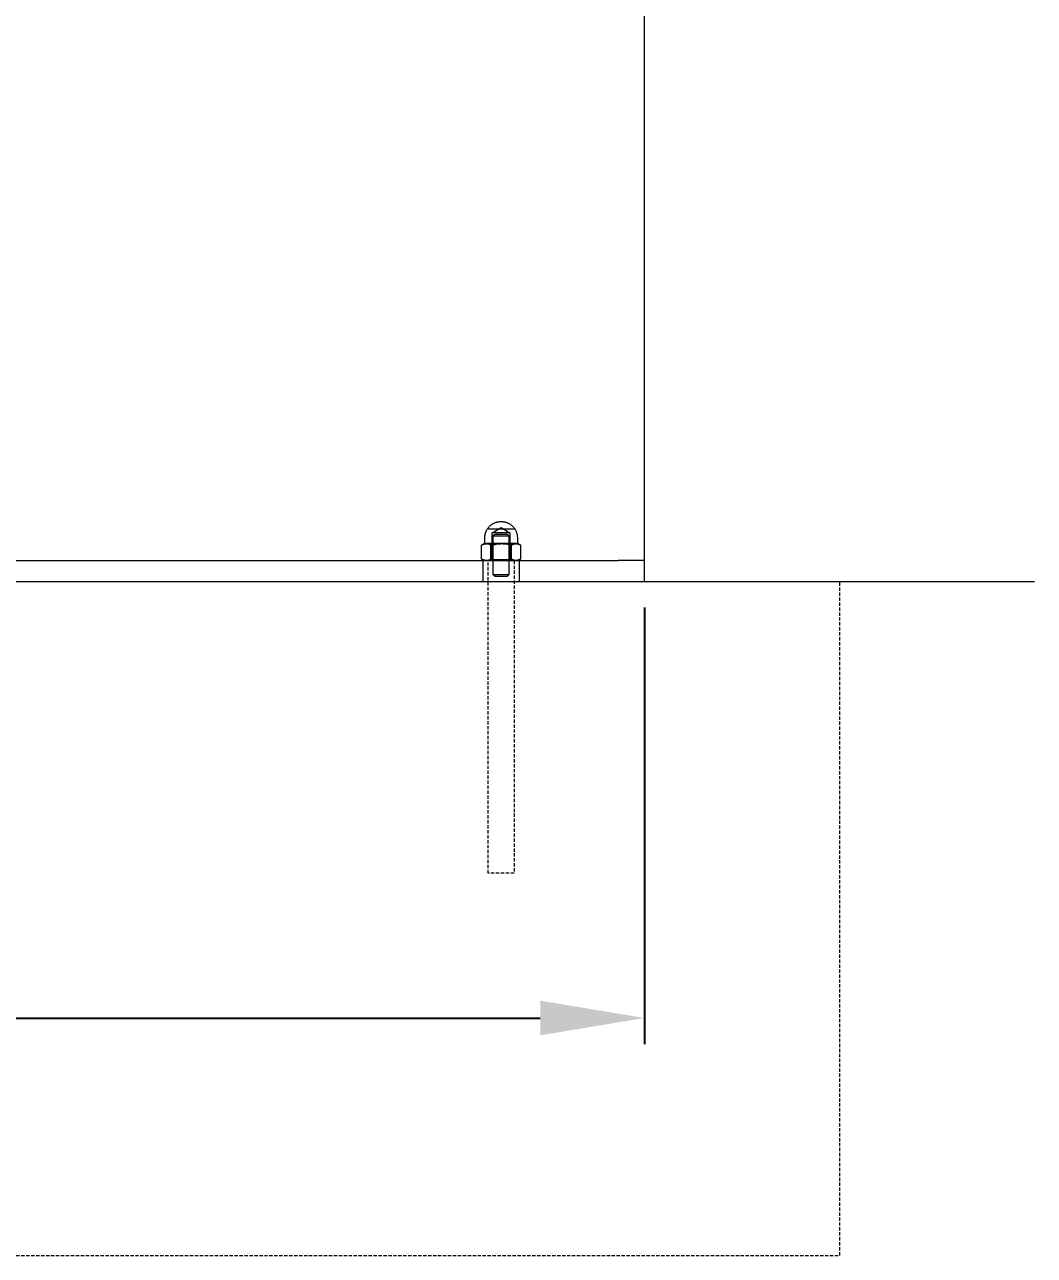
# Model space of a CAD drawing. Header units: millimetres. Extents: x -111 to 4919, y -143 to 3304.
# Drawn here: x 4530.9 to 4918.6, y 2513.7 to 2986.5 of the extents above; entities that cross this region are included whole.
import ezdxf

# ---------------------------------------------------------------- set-up
doc = ezdxf.new("R2010")
doc.units = ezdxf.units.MM
doc.linetypes.add('HIDDEN', pattern=[1.905, 1.27, -0.635])
for name, color, linetype, lineweight in [('ZANO_R', 7, 'Continuous', 0), ('ZANO_R_przerywana', 7, 'HIDDEN', 0), ('ZANO_W', 1, 'Continuous', 0)]:
    doc.layers.add(name, color=color, linetype=linetype, lineweight=lineweight)
doc.styles.add('Arial', font='arial.ttf')
doc.styles.get("Standard").update_dxf_attribs({"font": 'ARIALUNI.TTF'})
doc.dimstyles.new('pl i ang', dxfattribs={"dimtxt": 50, "dimasz": 50, "dimexe": 1.25, "dimexo": 0.625, "dimgap": 10, "dimtad": 1, "dimtoh": 1, "dimtxsty": 'Standard', "dimcen": 2.5, "dimclrd": 1, "dimclre": 1, "dimclrt": 1, "dimadec": 0, "dimazin": 0, "dimtfac": 1, "dimtmove": 0, "dimatfit": 3, "dimfxl": 1, "dimarcsym": 1})

# ---------------------------------------------------------------- blocks, each defined once
blk = doc.blocks.new('*D399')
at = {"layer": 'ZANO_W', "color": 1, "lineweight": -2}
for p, q in [((3344.86, 2762.59), (3344.86, 2594.86)), ((4768.86, 2762.59), (4768.86, 2594.86)), ((3384.86, 2604.86), (4728.86, 2604.86))]:
    blk.add_line(p, q, dxfattribs=at)
at = {"layer": 'ZANO_W', "color": 1}
for points in [[(3384.86, 2611.53), (3384.86, 2598.19), (3344.86, 2604.86)], [(4728.86, 2598.19), (4728.86, 2611.53), (4768.86, 2604.86)]]:
    blk.add_solid(points, dxfattribs=at)
at = {"layer": 'ZANO_W', "color": 1, "insert": (4056.86, 2634.94), "char_height": 40, "attachment_point": 5, "style": 'Arial'}
blk.add_mtext('1424', dxfattribs=at)

msp = doc.modelspace()

# ---------------------------------------------------------------- linework, layer by layer
at = {"layer": 'ZANO_R'}
for p, q in [((4768.86, 2780.59), (4768.86, 3174.59)), ((4709.91, 2794.19), (4710.08, 2794.32)), ((4710.08, 2794.32), (4710.25, 2794.45)), ((4710.25, 2794.45), (4710.43, 2794.57)), ((4710.43, 2794.57), (4710.61, 2794.68)), ((4710.61, 2794.68), (4710.8, 2794.79)), ((4710.8, 2794.79), (4710.98, 2794.89)), ((4710.98, 2794.89), (4711.17, 2794.98)), ((4711.17, 2794.98), (4711.37, 2795.07)), ((4711.37, 2795.07), (4711.57, 2795.15)), ((4711.57, 2795.15), (4711.77, 2795.23)), ((4711.77, 2795.23), (4711.97, 2795.3)), ((4711.97, 2795.3), (4712.17, 2795.36)), ((4712.17, 2795.36), (4712.38, 2795.41)), ((4712.38, 2795.41), (4712.59, 2795.46)), ((4712.59, 2795.46), (4712.8, 2795.5)), ((4712.8, 2795.5), (4713.01, 2795.53)), ((4713.01, 2795.53), (4713.22, 2795.56)), ((4713.22, 2795.56), (4713.43, 2795.57)), ((4713.43, 2795.57), (4713.65, 2795.59)), ((4713.65, 2795.59), (4713.86, 2795.59)), ((4713.86, 2795.59), (4714.07, 2795.59)), ((4714.07, 2795.59), (4714.28, 2795.57)), ((4714.28, 2795.57), (4714.5, 2795.56)), ((4714.5, 2795.56), (4714.71, 2795.53)), ((4714.71, 2795.53), (4714.92, 2795.5)), ((4714.92, 2795.5), (4715.13, 2795.46)), ((4715.13, 2795.46), (4715.34, 2795.41)), ((4715.34, 2795.41), (4715.54, 2795.36)), ((4715.54, 2795.36), (4715.75, 2795.3)), ((4715.75, 2795.3), (4715.95, 2795.23)), ((4715.95, 2795.23), (4716.15, 2795.15)), ((4716.15, 2795.15), (4716.35, 2795.07)), ((4716.35, 2795.07), (4716.54, 2794.98)), ((4716.54, 2794.98), (4716.73, 2794.89)), ((4716.73, 2794.89), (4716.92, 2794.79)), ((4716.92, 2794.79), (4717.11, 2794.68)), ((4717.11, 2794.68), (4717.29, 2794.57)), ((4717.29, 2794.57), (4717.46, 2794.45)), ((4717.46, 2794.45), (4717.63, 2794.32)), ((4717.63, 2794.32), (4717.8, 2794.19)), ((4707.61, 2789.55), (4707.62, 2789.77)), ((4707.61, 2789.34), (4707.61, 2789.55)), ((4707.62, 2789.77), (4707.64, 2789.98)), ((4707.64, 2789.98), (4707.67, 2790.19)), ((4707.67, 2790.19), (4707.7, 2790.4)), ((4707.7, 2790.4), (4707.74, 2790.61)), ((4707.74, 2790.61), (4707.79, 2790.82)), ((4707.79, 2790.82), (4707.84, 2791.03)), ((4707.84, 2791.03), (4707.9, 2791.23)), ((4707.9, 2791.23), (4707.97, 2791.43)), ((4707.97, 2791.43), (4708.04, 2791.63)), ((4708.04, 2791.63), (4708.13, 2791.83)), ((4708.13, 2791.83), (4708.21, 2792.02)), ((4708.21, 2792.02), (4708.31, 2792.21)), ((4708.31, 2792.21), (4708.41, 2792.4)), ((4708.41, 2792.4), (4708.52, 2792.59)), ((4708.52, 2792.59), (4708.63, 2792.77)), ((4708.63, 2792.77), (4708.75, 2792.94)), ((4708.75, 2792.94), (4708.88, 2793.12)), ((4708.86, 2792.76), (4708.86, 2792.76)), ((4708.86, 2792.76), (4708.86, 2792.76)), ((4708.86, 2792.76), (4708.86, 2792.76)), ((4708.86, 2792.76), (4708.86, 2792.76)), ((4708.86, 2792.76), (4708.86, 2792.76)), ((4708.86, 2792.76), (4708.86, 2792.76)), ((4708.86, 2792.76), (4708.86, 2792.76)), ((4708.86, 2792.76), (4708.88, 2792.76)), ((4708.88, 2793.12), (4709.01, 2793.28)), ((4708.88, 2792.76), (4708.96, 2792.76)), ((4708.96, 2792.76), (4718.86, 2792.76)), ((4709.01, 2793.28), (4709.15, 2793.45)), ((4709.15, 2793.45), (4709.29, 2793.6)), ((4709.29, 2793.6), (4709.44, 2793.76)), ((4709.44, 2793.76), (4709.59, 2793.91)), ((4709.59, 2793.91), (4709.75, 2794.05)), ((4709.75, 2794.05), (4709.91, 2794.19)), ((4710.46, 2791.19), (4713.86, 2793.23)), ((4710.98, 2791.19), (4710.46, 2791.19)), ((4710.46, 2781.03), (4710.46, 2791.19)), ((4711.41, 2790.59), (4710.86, 2790.04)), ((4710.86, 2790.03), (4710.86, 2790.03)), ((4710.86, 2790.03), (4710.86, 2790.03)), ((4710.86, 2790.03), (4710.86, 2790.03)), ((4710.86, 2790.03), (4710.86, 2790.03)), ((4710.86, 2790.03), (4710.86, 2790.03)), ((4710.86, 2790.03), (4710.87, 2790.03)), ((4710.86, 2775.14), (4710.86, 2790.03)), ((4710.87, 2790.03), (4710.91, 2790.03)), ((4710.91, 2790.03), (4711.09, 2790.03)), ((4717.26, 2791.19), (4710.98, 2791.19)), ((4711.09, 2790.03), (4711.74, 2790.03)), ((4712.13, 2790.59), (4711.41, 2790.59)), ((4711.74, 2790.03), (4716.86, 2790.03)), ((4716.3, 2790.59), (4712.13, 2790.59)), ((4713.86, 2793.23), (4717.26, 2791.19)), ((4716.3, 2790.59), (4716.86, 2790.04)), ((4716.86, 2790.03), (4716.86, 2775.14)), ((4717.26, 2791.19), (4717.26, 2781.03)), ((4717.26, 2791.19), (4717.26, 2791.19)), ((4717.8, 2794.19), (4717.97, 2794.05)), ((4717.97, 2794.05), (4718.12, 2793.91)), ((4718.12, 2793.91), (4718.28, 2793.76)), ((4718.28, 2793.76), (4718.43, 2793.6)), ((4718.43, 2793.6), (4718.57, 2793.45)), ((4718.57, 2793.45), (4718.71, 2793.28)), ((4718.71, 2793.28), (4718.84, 2793.12)), ((4718.84, 2793.12), (4718.96, 2792.94)), ((4718.96, 2792.94), (4719.08, 2792.77)), ((4719.08, 2792.77), (4719.2, 2792.59)), ((4719.2, 2792.59), (4719.31, 2792.4)), ((4719.31, 2792.4), (4719.41, 2792.21)), ((4719.41, 2792.21), (4719.5, 2792.02)), ((4719.5, 2792.02), (4719.59, 2791.83)), ((4719.59, 2791.83), (4719.67, 2791.63)), ((4719.67, 2791.63), (4719.75, 2791.43)), ((4719.75, 2791.43), (4719.82, 2791.23)), ((4719.82, 2791.23), (4719.88, 2791.03)), ((4719.88, 2791.03), (4719.93, 2790.82)), ((4719.93, 2790.82), (4719.98, 2790.61)), ((4719.98, 2790.61), (4720.02, 2790.4)), ((4720.02, 2790.4), (4720.05, 2790.19)), ((4720.05, 2790.19), (4720.08, 2789.98)), ((4720.08, 2789.98), (4720.09, 2789.77)), ((4720.09, 2789.77), (4720.1, 2789.55)), ((4720.1, 2789.55), (4720.11, 2789.34)), ((4706.52, 2786.6), (4706.36, 2786.51)), ((4706.36, 2786.51), (4706.48, 2786.58)), ((4706.36, 2781.17), (4706.36, 2786.51)), ((4706.48, 2786.58), (4706.61, 2786.64)), ((4706.52, 2786.6), (4707.36, 2787.09)), ((4706.66, 2786.69), (4706.57, 2786.64)), ((4706.61, 2786.64), (4706.73, 2786.7)), ((4706.76, 2786.74), (4706.66, 2786.69)), ((4706.73, 2786.7), (4706.86, 2786.76)), ((4706.85, 2786.78), (4706.76, 2786.74)), ((4706.94, 2786.83), (4706.85, 2786.78)), ((4706.86, 2786.76), (4706.99, 2786.81)), ((4707.04, 2786.87), (4706.94, 2786.83)), ((4706.99, 2786.81), (4707.12, 2786.86)), ((4707.14, 2786.91), (4707.04, 2786.87)), ((4707.12, 2786.86), (4707.26, 2786.9)), ((4707.24, 2786.94), (4707.14, 2786.91)), ((4707.34, 2786.97), (4707.24, 2786.94)), ((4707.26, 2786.9), (4707.39, 2786.94)), ((4707.44, 2787), (4707.34, 2786.97)), ((4708.28, 2787.09), (4707.36, 2787.09)), ((4707.39, 2786.94), (4707.53, 2786.98)), ((4707.54, 2787.02), (4707.44, 2787)), ((4707.5, 2787.09), (4707.51, 2787.09)), ((4707.5, 2787.09), (4707.5, 2787.09)), ((4707.5, 2787.09), (4707.51, 2787.09)), ((4707.51, 2787.09), (4707.51, 2787.09)), ((4707.51, 2787.09), (4707.51, 2787.09)), ((4707.51, 2787.09), (4707.51, 2787.09)), ((4707.51, 2787.09), (4707.52, 2787.09)), ((4707.51, 2787.09), (4707.51, 2787.09)), ((4707.51, 2787.09), (4707.51, 2787.09)), ((4707.51, 2787.09), (4707.52, 2787.09)), ((4707.52, 2787.09), (4707.53, 2787.1)), ((4707.52, 2787.09), (4707.53, 2787.1)), ((4707.52, 2787.09), (4707.52, 2787.09)), ((4707.52, 2787.09), (4707.52, 2787.09)), ((4707.52, 2787.09), (4707.52, 2787.09)), ((4707.53, 2787.1), (4707.53, 2787.1)), ((4707.53, 2787.1), (4707.53, 2787.1)), ((4707.53, 2787.1), (4707.53, 2787.1)), ((4707.53, 2787.1), (4707.53, 2787.1)), ((4707.53, 2787.1), (4707.54, 2787.1)), ((4707.53, 2786.98), (4707.67, 2787.01)), ((4707.54, 2787.1), (4707.55, 2787.11)), ((4707.54, 2787.1), (4707.54, 2787.1)), ((4707.54, 2787.1), (4707.54, 2787.1)), ((4707.64, 2787.04), (4707.54, 2787.02)), ((4707.55, 2787.11), (4707.55, 2787.11)), ((4707.55, 2787.11), (4707.55, 2787.11)), ((4707.55, 2787.11), (4707.56, 2787.11)), ((4707.56, 2787.11), (4707.56, 2787.12)), ((4707.56, 2787.12), (4707.57, 2787.12)), ((4707.56, 2787.11), (4707.56, 2787.11)), ((4707.57, 2787.12), (4707.58, 2787.13)), ((4707.57, 2787.12), (4707.57, 2787.12)), ((4707.57, 2787.12), (4707.57, 2787.12)), ((4707.58, 2787.13), (4707.58, 2787.14)), ((4707.58, 2787.14), (4707.59, 2787.14)), ((4707.58, 2787.13), (4707.58, 2787.13)), ((4707.58, 2787.13), (4707.58, 2787.13)), ((4707.59, 2787.14), (4707.59, 2787.15)), ((4707.59, 2787.15), (4707.59, 2787.15)), ((4707.59, 2787.15), (4707.6, 2787.15)), ((4707.59, 2787.14), (4707.59, 2787.14)), ((4707.6, 2787.17), (4707.6, 2787.18)), ((4707.6, 2787.18), (4707.61, 2787.18)), ((4707.6, 2787.16), (4707.6, 2787.17)), ((4707.6, 2787.17), (4707.6, 2787.17)), ((4707.6, 2787.17), (4707.6, 2787.17)), ((4707.6, 2787.15), (4707.6, 2787.16)), ((4707.6, 2787.16), (4707.6, 2787.16)), ((4707.61, 2787.21), (4707.61, 2789.34)), ((4707.61, 2787.2), (4707.61, 2787.21)), ((4707.61, 2787.19), (4707.61, 2787.2)), ((4707.61, 2787.2), (4707.61, 2787.2)), ((4707.61, 2787.2), (4707.61, 2787.2)), ((4707.61, 2787.18), (4707.61, 2787.19)), ((4707.61, 2787.19), (4707.61, 2787.19)), ((4707.61, 2787.18), (4707.61, 2787.18)), ((4707.75, 2787.06), (4707.64, 2787.04)), ((4707.67, 2787.01), (4707.8, 2787.03)), ((4707.85, 2787.07), (4707.75, 2787.06)), ((4707.8, 2787.03), (4707.94, 2787.05)), ((4707.95, 2787.08), (4707.85, 2787.07)), ((4707.94, 2787.05), (4708.08, 2787.07)), ((4708.06, 2787.09), (4707.95, 2787.08)), ((4708.08, 2787.07), (4708.22, 2787.08)), ((4708.27, 2787.08), (4708.16, 2787.09)), ((4708.22, 2787.08), (4708.36, 2787.09)), ((4708.24, 2787.09), (4708.31, 2787.09)), ((4708.38, 2787.07), (4708.27, 2787.08)), ((4708.36, 2787.09), (4708.5, 2787.08)), ((4708.49, 2787.05), (4708.38, 2787.07)), ((4708.42, 2787.09), (4708.49, 2787.09)), ((4714.01, 2787.09), (4708.45, 2787.09)), ((4708.6, 2787.03), (4708.49, 2787.05)), ((4708.5, 2787.08), (4708.64, 2787.07)), ((4708.72, 2787.01), (4708.6, 2787.03)), ((4708.64, 2787.07), (4708.78, 2787.05)), ((4708.83, 2786.98), (4708.72, 2787.01)), ((4708.78, 2787.05), (4708.92, 2787.03)), ((4708.93, 2786.95), (4708.83, 2786.98)), ((4708.92, 2787.03), (4709.06, 2787.01)), ((4709.04, 2786.91), (4708.93, 2786.95)), ((4709.15, 2786.87), (4709.04, 2786.91)), ((4709.06, 2787.01), (4709.2, 2786.98)), ((4709.25, 2786.83), (4709.15, 2786.87)), ((4709.2, 2786.98), (4709.33, 2786.94)), ((4709.36, 2786.79), (4709.25, 2786.83)), ((4709.33, 2786.94), (4709.47, 2786.91)), ((4709.46, 2786.74), (4709.36, 2786.79)), ((4709.56, 2786.69), (4709.46, 2786.74)), ((4709.47, 2786.91), (4709.6, 2786.86)), ((4709.66, 2786.63), (4709.56, 2786.69)), ((4709.6, 2786.86), (4709.74, 2786.81)), ((4709.75, 2786.57), (4709.66, 2786.63)), ((4709.74, 2786.81), (4709.87, 2786.76)), ((4709.85, 2786.51), (4709.75, 2786.57)), ((4710.29, 2786.63), (4709.85, 2786.51)), ((4709.85, 2786.51), (4709.85, 2781.17)), ((4709.87, 2786.76), (4709.99, 2786.7)), ((4709.99, 2786.7), (4710.12, 2786.64)), ((4710.12, 2786.64), (4710.25, 2786.58)), ((4710.25, 2786.58), (4710.37, 2786.51)), ((4710.73, 2786.74), (4710.29, 2786.63)), ((4710.37, 2786.51), (4710.77, 2786.63)), ((4710.37, 2781.17), (4710.37, 2786.51)), ((4711.17, 2786.84), (4710.73, 2786.74)), ((4710.77, 2786.63), (4711.18, 2786.73)), ((4711.62, 2786.92), (4711.17, 2786.84)), ((4711.18, 2786.73), (4711.6, 2786.82)), ((4711.6, 2786.82), (4712.01, 2786.9)), ((4712.07, 2786.98), (4711.62, 2786.92)), ((4712.01, 2786.9), (4712.43, 2786.96)), ((4712.52, 2787.03), (4712.07, 2786.98)), ((4712.43, 2786.96), (4712.85, 2787.01)), ((4712.98, 2787.07), (4712.52, 2787.03)), ((4712.85, 2787.01), (4713.27, 2787.05)), ((4713.43, 2787.09), (4712.98, 2787.07)), ((4713.27, 2787.05), (4713.7, 2787.08)), ((4713.7, 2787.08), (4714.12, 2787.09)), ((4714.22, 2787.07), (4713.76, 2787.09)), ((4714.12, 2787.09), (4714.54, 2787.08)), ((4714.67, 2787.03), (4714.22, 2787.07)), ((4714.25, 2787.09), (4714.36, 2787.09)), ((4719.56, 2787.09), (4714.28, 2787.09)), ((4714.54, 2787.08), (4714.96, 2787.05)), ((4715.12, 2786.98), (4714.67, 2787.03)), ((4714.96, 2787.05), (4715.38, 2787.01)), ((4715.57, 2786.92), (4715.12, 2786.98)), ((4715.38, 2787.01), (4715.8, 2786.96)), ((4716.02, 2786.84), (4715.57, 2786.92)), ((4715.8, 2786.96), (4716.22, 2786.9)), ((4716.47, 2786.74), (4716.02, 2786.84)), ((4716.22, 2786.9), (4716.64, 2786.82)), ((4716.91, 2786.63), (4716.47, 2786.74)), ((4716.64, 2786.82), (4717.05, 2786.73)), ((4717.35, 2786.51), (4716.91, 2786.63)), ((4717.05, 2786.73), (4717.46, 2786.63)), ((4717.47, 2786.58), (4717.35, 2786.51)), ((4717.35, 2781.17), (4717.35, 2786.51)), ((4717.46, 2786.63), (4717.87, 2786.51)), ((4717.6, 2786.65), (4717.47, 2786.58)), ((4717.73, 2786.71), (4717.6, 2786.65)), ((4717.87, 2786.77), (4717.73, 2786.71)), ((4718, 2786.82), (4717.87, 2786.77)), ((4717.87, 2786.51), (4717.96, 2786.57)), ((4717.87, 2781.17), (4717.87, 2786.51)), ((4717.96, 2786.57), (4718.05, 2786.63)), ((4718.14, 2786.87), (4718, 2786.82)), ((4718.05, 2786.63), (4718.15, 2786.68)), ((4718.28, 2786.91), (4718.14, 2786.87)), ((4718.15, 2786.68), (4718.24, 2786.73)), ((4718.24, 2786.73), (4718.34, 2786.78)), ((4718.41, 2786.95), (4718.28, 2786.91)), ((4718.34, 2786.78), (4718.44, 2786.83)), ((4718.56, 2786.99), (4718.41, 2786.95)), ((4718.44, 2786.83), (4718.54, 2786.87)), ((4718.54, 2786.87), (4718.65, 2786.9)), ((4718.7, 2787.02), (4718.56, 2786.99)), ((4718.65, 2786.9), (4718.75, 2786.94)), ((4718.84, 2787.04), (4718.7, 2787.02)), ((4718.75, 2786.94), (4718.86, 2786.97)), ((4718.98, 2787.06), (4718.84, 2787.04)), ((4718.86, 2786.97), (4718.96, 2787)), ((4718.96, 2787), (4719.07, 2787.02)), ((4719.13, 2787.08), (4718.98, 2787.06)), ((4719.07, 2787.02), (4719.18, 2787.04)), ((4719.27, 2787.09), (4719.13, 2787.08)), ((4719.18, 2787.04), (4719.29, 2787.06)), ((4719.29, 2787.06), (4719.39, 2787.07)), ((4719.39, 2787.07), (4719.5, 2787.08)), ((4719.58, 2787.08), (4719.43, 2787.09)), ((4719.5, 2787.08), (4719.61, 2787.09)), ((4719.72, 2787.06), (4719.58, 2787.08)), ((4719.61, 2787.09), (4719.72, 2787.08)), ((4720.19, 2787.09), (4719.66, 2787.09)), ((4719.72, 2787.08), (4719.83, 2787.07)), ((4719.87, 2787.04), (4719.72, 2787.06)), ((4719.83, 2787.07), (4719.94, 2787.06)), ((4720.01, 2787.02), (4719.87, 2787.04)), ((4719.94, 2787.06), (4720.05, 2787.04)), ((4720.15, 2786.99), (4720.01, 2787.02)), ((4720.05, 2787.04), (4720.16, 2787.02)), ((4720.11, 2789.34), (4720.11, 2787.21)), ((4720.11, 2787.21), (4720.11, 2787.2)), ((4720.11, 2787.2), (4720.11, 2787.2)), ((4720.11, 2787.2), (4720.11, 2787.2)), ((4720.11, 2787.2), (4720.11, 2787.19)), ((4720.11, 2787.19), (4720.11, 2787.19)), ((4720.11, 2787.19), (4720.11, 2787.18)), ((4720.11, 2787.18), (4720.11, 2787.18)), ((4720.11, 2787.18), (4720.11, 2787.18)), ((4720.11, 2787.18), (4720.11, 2787.17)), ((4720.11, 2787.17), (4720.12, 2787.17)), ((4720.12, 2787.17), (4720.12, 2787.16)), ((4720.12, 2787.16), (4720.12, 2787.16)), ((4720.12, 2787.16), (4720.12, 2787.16)), ((4720.12, 2787.16), (4720.12, 2787.15)), ((4720.12, 2787.15), (4720.12, 2787.15)), ((4720.12, 2787.15), (4720.13, 2787.15)), ((4720.13, 2787.15), (4720.13, 2787.14)), ((4720.13, 2787.14), (4720.13, 2787.14)), ((4720.13, 2787.14), (4720.13, 2787.14)), ((4720.13, 2787.14), (4720.14, 2787.13)), ((4720.14, 2787.13), (4720.14, 2787.13)), ((4720.14, 2787.13), (4720.14, 2787.13)), ((4720.14, 2787.13), (4720.14, 2787.12)), ((4720.14, 2787.12), (4720.15, 2787.12)), ((4720.15, 2787.12), (4720.15, 2787.12)), ((4720.15, 2787.12), (4720.15, 2787.11)), ((4720.15, 2787.11), (4720.16, 2787.11)), ((4720.29, 2786.95), (4720.15, 2786.99)), ((4720.16, 2787.11), (4720.16, 2787.11)), ((4720.16, 2787.11), (4720.16, 2787.11)), ((4720.16, 2787.11), (4720.17, 2787.11)), ((4720.16, 2787.02), (4720.26, 2787)), ((4720.17, 2787.11), (4720.17, 2787.1)), ((4720.17, 2787.1), (4720.18, 2787.1)), ((4720.18, 2787.1), (4720.18, 2787.1)), ((4720.18, 2787.1), (4720.18, 2787.1)), ((4720.18, 2787.1), (4720.19, 2787.1)), ((4720.19, 2787.1), (4720.19, 2787.1)), ((4720.19, 2787.1), (4720.19, 2787.09)), ((4720.32, 2787.09), (4720.19, 2787.09)), ((4720.19, 2787.09), (4720.2, 2787.09)), ((4720.2, 2787.09), (4720.2, 2787.09)), ((4720.2, 2787.09), (4720.21, 2787.09)), ((4720.26, 2787), (4720.37, 2786.97)), ((4720.43, 2786.91), (4720.29, 2786.95)), ((4720.35, 2787.09), (4720.32, 2787.09)), ((4720.36, 2787.09), (4720.35, 2787.09)), ((4720.36, 2787.09), (4720.36, 2787.09)), ((4720.36, 2787.09), (4720.36, 2787.09)), ((4720.36, 2787.09), (4720.36, 2787.09)), ((4720.36, 2787.09), (4720.36, 2787.09)), ((4720.36, 2787.09), (4720.36, 2787.09)), ((4720.36, 2787.09), (4721.14, 2786.64)), ((4720.37, 2786.97), (4720.47, 2786.94)), ((4720.57, 2786.87), (4720.43, 2786.91)), ((4720.47, 2786.94), (4720.58, 2786.9)), ((4720.71, 2786.82), (4720.57, 2786.87)), ((4720.58, 2786.9), (4720.68, 2786.87)), ((4720.68, 2786.87), (4720.78, 2786.83)), ((4720.84, 2786.77), (4720.71, 2786.82)), ((4720.78, 2786.83), (4720.88, 2786.78)), ((4720.97, 2786.71), (4720.84, 2786.77)), ((4720.88, 2786.78), (4720.98, 2786.73)), ((4721.1, 2786.65), (4720.97, 2786.71)), ((4720.98, 2786.73), (4721.08, 2786.68)), ((4721.08, 2786.68), (4721.17, 2786.63)), ((4721.23, 2786.58), (4721.1, 2786.65)), ((4721.17, 2786.63), (4721.27, 2786.57)), ((4721.36, 2786.51), (4721.23, 2786.58)), ((4721.27, 2786.57), (4721.36, 2786.51)), ((4721.36, 2786.51), (4721.36, 2781.17)), ((4328.86, 2780.59), (4758.86, 2780.59)), ((4706.49, 2781.1), (4706.36, 2781.17)), ((4706.36, 2781.17), (4706.52, 2781.08)), ((4706.62, 2781.03), (4706.49, 2781.1)), ((4707.36, 2780.59), (4706.52, 2781.08)), ((4706.57, 2781.04), (4706.66, 2780.99)), ((4706.75, 2780.97), (4706.62, 2781.03)), ((4706.66, 2780.99), (4706.76, 2780.94)), ((4706.88, 2780.91), (4706.75, 2780.97)), ((4706.76, 2780.94), (4706.85, 2780.89)), ((4706.85, 2780.89), (4706.94, 2780.85)), ((4706.86, 2780.59), (4706.86, 2772.59)), ((4707.02, 2780.85), (4706.88, 2780.91)), ((4706.94, 2780.85), (4707.04, 2780.81)), ((4707.16, 2780.81), (4707.02, 2780.85)), ((4707.04, 2780.81), (4707.14, 2780.77)), ((4707.14, 2780.77), (4707.24, 2780.74)), ((4707.3, 2780.76), (4707.16, 2780.81)), ((4707.24, 2780.74), (4707.34, 2780.71)), ((4707.44, 2780.72), (4707.3, 2780.76)), ((4707.34, 2780.71), (4707.44, 2780.68)), ((4707.58, 2780.69), (4707.44, 2780.72)), ((4707.44, 2780.68), (4707.54, 2780.66)), ((4707.54, 2780.66), (4707.64, 2780.64)), ((4707.72, 2780.66), (4707.58, 2780.69)), ((4707.64, 2780.64), (4707.75, 2780.62)), ((4707.87, 2780.63), (4707.72, 2780.66)), ((4707.75, 2780.62), (4707.85, 2780.61)), ((4707.85, 2780.61), (4707.95, 2780.6)), ((4708.01, 2780.61), (4707.87, 2780.63)), ((4707.95, 2780.6), (4708.06, 2780.59)), ((4708.16, 2780.6), (4708.01, 2780.61)), ((4708.1, 2780.59), (4708.22, 2780.59)), ((4708.31, 2780.59), (4708.16, 2780.6)), ((4708.16, 2780.59), (4708.27, 2780.6)), ((4708.27, 2780.6), (4708.38, 2780.61)), ((4708.49, 2780.59), (4708.36, 2780.59)), ((4708.38, 2780.61), (4708.49, 2780.63)), ((4708.56, 2780.6), (4708.42, 2780.59)), ((4708.49, 2780.63), (4708.6, 2780.65)), ((4708.71, 2780.61), (4708.56, 2780.6)), ((4708.6, 2780.65), (4708.72, 2780.67)), ((4708.85, 2780.63), (4708.71, 2780.61)), ((4708.72, 2780.67), (4708.83, 2780.7)), ((4708.83, 2780.7), (4708.93, 2780.73)), ((4709, 2780.66), (4708.85, 2780.63)), ((4708.88, 2780.52), (4708.86, 2780.52)), ((4708.86, 2780.52), (4708.86, 2780.52)), ((4708.86, 2780.52), (4708.86, 2780.52)), ((4708.86, 2780.52), (4708.86, 2780.52)), ((4708.86, 2780.52), (4708.86, 2780.52)), ((4708.86, 2780.52), (4708.86, 2780.52)), ((4708.86, 2780.52), (4708.86, 2780.52)), ((4708.86, 2780.52), (4708.86, 2780.52)), ((4708.96, 2780.52), (4708.88, 2780.52)), ((4708.93, 2780.73), (4709.04, 2780.76)), ((4718.86, 2780.52), (4708.96, 2780.52)), ((4709.14, 2780.69), (4709, 2780.66)), ((4709.04, 2780.76), (4709.15, 2780.8)), ((4709.29, 2780.72), (4709.14, 2780.69)), ((4709.15, 2780.8), (4709.25, 2780.85)), ((4709.25, 2780.85), (4709.36, 2780.89)), ((4709.43, 2780.76), (4709.29, 2780.72)), ((4709.36, 2780.89), (4709.46, 2780.94)), ((4709.57, 2780.8), (4709.43, 2780.76)), ((4709.46, 2780.94), (4709.56, 2780.99)), ((4709.56, 2780.99), (4709.66, 2781.05)), ((4709.71, 2780.85), (4709.57, 2780.8)), ((4709.66, 2781.05), (4709.75, 2781.11)), ((4709.84, 2780.91), (4709.71, 2780.85)), ((4709.75, 2781.11), (4709.85, 2781.17)), ((4709.98, 2780.97), (4709.84, 2780.91)), ((4709.85, 2781.17), (4710.27, 2781.05)), ((4709.86, 2780.62), (4710.46, 2781.03)), ((4709.86, 2780.61), (4709.86, 2780.61)), ((4709.86, 2780.61), (4709.86, 2780.61)), ((4709.86, 2780.61), (4709.86, 2780.61)), ((4709.86, 2780.61), (4709.86, 2780.61)), ((4709.86, 2780.61), (4709.86, 2780.61)), ((4709.86, 2780.61), (4709.87, 2780.61)), ((4709.86, 2780.59), (4709.86, 2780.61)), ((4709.86, 2780.61), (4709.86, 2780.61)), ((4709.87, 2780.61), (4709.9, 2780.61)), ((4709.9, 2780.61), (4710.02, 2780.61)), ((4710.11, 2781.03), (4709.98, 2780.97)), ((4710.02, 2780.61), (4710.48, 2780.61)), ((4710.24, 2781.1), (4710.11, 2781.03)), ((4710.37, 2781.17), (4710.24, 2781.1)), ((4710.27, 2781.05), (4710.69, 2780.95)), ((4710.81, 2781.04), (4710.37, 2781.17)), ((4710.46, 2781.03), (4710.46, 2781.03)), ((4710.46, 2781.03), (4710.46, 2781.03)), ((4710.46, 2781.03), (4710.46, 2781.03)), ((4710.46, 2781.03), (4710.46, 2781.03)), ((4710.46, 2781.03), (4710.46, 2781.03)), ((4710.46, 2781.03), (4710.46, 2781.03)), ((4710.46, 2781.03), (4710.49, 2781.03)), ((4710.48, 2780.61), (4717.86, 2780.61)), ((4710.49, 2781.03), (4710.6, 2781.03)), ((4710.6, 2781.03), (4710.98, 2781.03)), ((4710.69, 2780.95), (4711.11, 2780.85)), ((4711.26, 2780.93), (4710.81, 2781.04)), ((4710.98, 2781.03), (4717.26, 2781.03)), ((4711.11, 2780.85), (4711.54, 2780.77)), ((4711.71, 2780.84), (4711.26, 2780.93)), ((4711.54, 2780.77), (4711.97, 2780.71)), ((4712.16, 2780.76), (4711.71, 2780.84)), ((4711.97, 2780.71), (4712.4, 2780.66)), ((4712.62, 2780.69), (4712.16, 2780.76)), ((4712.4, 2780.66), (4712.83, 2780.62)), ((4713.08, 2780.64), (4712.62, 2780.69)), ((4712.65, 2780.63), (4712.85, 2780.61)), ((4712.85, 2780.61), (4713.17, 2780.6)), ((4713.54, 2780.61), (4713.08, 2780.64)), ((4713.17, 2780.6), (4713.49, 2780.59)), ((4714, 2780.59), (4713.54, 2780.61)), ((4713.69, 2780.59), (4713.84, 2780.59)), ((4713.72, 2780.59), (4714.02, 2780.6)), ((4714.02, 2780.6), (4714.33, 2780.61)), ((4714.36, 2780.59), (4714.2, 2780.59)), ((4714.69, 2780.61), (4714.23, 2780.59)), ((4714.32, 2780.61), (4714.35, 2780.61)), ((4714.35, 2780.61), (4714.79, 2780.65)), ((4715.15, 2780.64), (4714.69, 2780.61)), ((4714.79, 2780.65), (4715.22, 2780.71)), ((4715.61, 2780.69), (4715.15, 2780.64)), ((4715.22, 2780.71), (4715.65, 2780.77)), ((4716.07, 2780.75), (4715.61, 2780.69)), ((4715.65, 2780.77), (4716.08, 2780.85)), ((4716.52, 2780.84), (4716.07, 2780.75)), ((4716.08, 2780.85), (4716.51, 2780.94)), ((4716.51, 2780.94), (4716.93, 2781.05)), ((4716.97, 2780.93), (4716.52, 2780.84)), ((4716.93, 2781.05), (4717.35, 2781.17)), ((4717.42, 2781.04), (4716.97, 2780.93)), ((4717.26, 2781.03), (4717.86, 2780.62)), ((4717.48, 2781.1), (4717.35, 2781.17)), ((4717.87, 2781.17), (4717.42, 2781.04)), ((4717.61, 2781.03), (4717.48, 2781.1)), ((4717.74, 2780.97), (4717.61, 2781.03)), ((4717.87, 2780.91), (4717.74, 2780.97)), ((4717.86, 2780.61), (4717.86, 2780.59)), ((4717.96, 2781.11), (4717.87, 2781.17)), ((4718.01, 2780.85), (4717.87, 2780.91)), ((4718.06, 2781.05), (4717.96, 2781.11)), ((4718.15, 2780.81), (4718.01, 2780.85)), ((4718.16, 2780.99), (4718.06, 2781.05)), ((4718.29, 2780.76), (4718.15, 2780.81)), ((4718.26, 2780.94), (4718.16, 2780.99)), ((4718.36, 2780.89), (4718.26, 2780.94)), ((4718.43, 2780.72), (4718.29, 2780.76)), ((4718.46, 2780.85), (4718.36, 2780.89)), ((4718.57, 2780.69), (4718.43, 2780.72)), ((4718.57, 2780.8), (4718.46, 2780.85)), ((4718.68, 2780.76), (4718.57, 2780.8)), ((4718.72, 2780.66), (4718.57, 2780.69)), ((4718.78, 2780.73), (4718.68, 2780.76)), ((4718.86, 2780.63), (4718.72, 2780.66)), ((4718.89, 2780.7), (4718.78, 2780.73)), ((4719.01, 2780.61), (4718.86, 2780.63)), ((4719, 2780.67), (4718.89, 2780.7)), ((4719.11, 2780.65), (4719, 2780.67)), ((4719.15, 2780.6), (4719.01, 2780.61)), ((4719.22, 2780.63), (4719.11, 2780.65)), ((4719.3, 2780.59), (4719.15, 2780.6)), ((4719.34, 2780.61), (4719.22, 2780.63)), ((4719.45, 2780.6), (4719.34, 2780.61)), ((4719.56, 2780.6), (4719.41, 2780.59)), ((4719.56, 2780.59), (4719.45, 2780.6)), ((4719.61, 2780.59), (4719.5, 2780.59)), ((4719.7, 2780.61), (4719.56, 2780.6)), ((4719.77, 2780.6), (4719.66, 2780.59)), ((4719.85, 2780.63), (4719.7, 2780.61)), ((4719.88, 2780.61), (4719.77, 2780.6)), ((4719.99, 2780.66), (4719.85, 2780.63)), ((4720, 2780.63), (4719.88, 2780.61)), ((4720.14, 2780.69), (4719.99, 2780.66)), ((4720.11, 2780.65), (4720, 2780.63)), ((4720.22, 2780.67), (4720.11, 2780.65)), ((4720.28, 2780.72), (4720.14, 2780.69)), ((4720.33, 2780.7), (4720.22, 2780.67)), ((4720.42, 2780.76), (4720.28, 2780.72)), ((4720.44, 2780.73), (4720.33, 2780.7)), ((4721.14, 2781.04), (4720.36, 2780.59)), ((4720.56, 2780.81), (4720.42, 2780.76)), ((4720.55, 2780.76), (4720.44, 2780.73)), ((4720.65, 2780.8), (4720.55, 2780.76)), ((4720.7, 2780.85), (4720.56, 2780.81)), ((4720.76, 2780.84), (4720.65, 2780.8)), ((4720.83, 2780.91), (4720.7, 2780.85)), ((4720.86, 2780.89), (4720.76, 2780.84)), ((4720.97, 2780.97), (4720.83, 2780.91)), ((4720.97, 2780.94), (4720.86, 2780.89)), ((4720.86, 2772.59), (4720.86, 2780.59)), ((4721.1, 2781.03), (4720.97, 2780.97)), ((4721.07, 2780.99), (4720.97, 2780.94)), ((4721.17, 2781.05), (4721.07, 2780.99)), ((4721.23, 2781.1), (4721.1, 2781.03)), ((4721.26, 2781.11), (4721.17, 2781.05)), ((4721.36, 2781.17), (4721.23, 2781.1)), ((4721.36, 2781.17), (4721.26, 2781.11)), ((4768.86, 2780.59), (4758.86, 2780.59)), ((4768.86, 2772.59), (4768.86, 2780.59)), ((4243.86, 2772.59), (4843.86, 2772.59)), ((4711.74, 2775.14), (4710.86, 2775.14)), ((4711.41, 2774.59), (4710.86, 2775.14)), ((4711.41, 2774.59), (4712.13, 2774.59)), ((4716.86, 2775.14), (4711.74, 2775.14)), ((4712.13, 2774.59), (4716.3, 2774.59)), ((4716.3, 2774.59), (4716.86, 2775.14))]:
    msp.add_line(p, q, dxfattribs=at)
msp.add_lwpolyline([(-111.34, 2772.59), (4918.61, 2772.59)], dxfattribs=at)
at = {"layer": 'ZANO_R_przerywana'}
for p, q in [((4708.86, 2660.52), (4708.86, 2780.52)), ((4718.86, 2780.52), (4718.86, 2660.52)), ((4843.86, 2513.67), (4843.86, 2772.59)), ((4708.88, 2660.52), (4708.86, 2660.52)), ((4708.86, 2660.52), (4708.86, 2660.52)), ((4708.86, 2660.52), (4708.86, 2660.52)), ((4708.86, 2660.52), (4708.86, 2660.52)), ((4708.86, 2660.52), (4708.86, 2660.52)), ((4708.86, 2660.52), (4708.86, 2660.52)), ((4708.86, 2660.52), (4708.86, 2660.52)), ((4708.86, 2660.52), (4708.86, 2660.52)), ((4708.96, 2660.52), (4708.88, 2660.52)), ((4718.86, 2660.52), (4708.96, 2660.52)), ((4243.86, 2513.67), (4843.86, 2513.67))]:
    msp.add_line(p, q, dxfattribs=at)

# ---------------------------------------------------------------- dimensions: what is measured, and where the dimension line sits
at = {"layer": 'ZANO_W'}
dim = msp.add_linear_dim(base=(4768.86, 2604.86), p1=(3344.86, 2772.59), p2=(4768.86, 2772.59), dimstyle='pl i ang', override={"dimtxt": 40, "dimasz": 40, "dimexe": 10, "dimexo": 10, "dimtoh": 0, "dimdec": 0, "dimtxsty": 'Arial', "dimtdec": 0, "dimtmove": 1}, dxfattribs=at)
dim.commit()
dim.dimension.update_dxf_attribs({"geometry": '*D399', "text_midpoint": (4056.86, 2634.94)})

doc.saveas('drawing.dxf')
